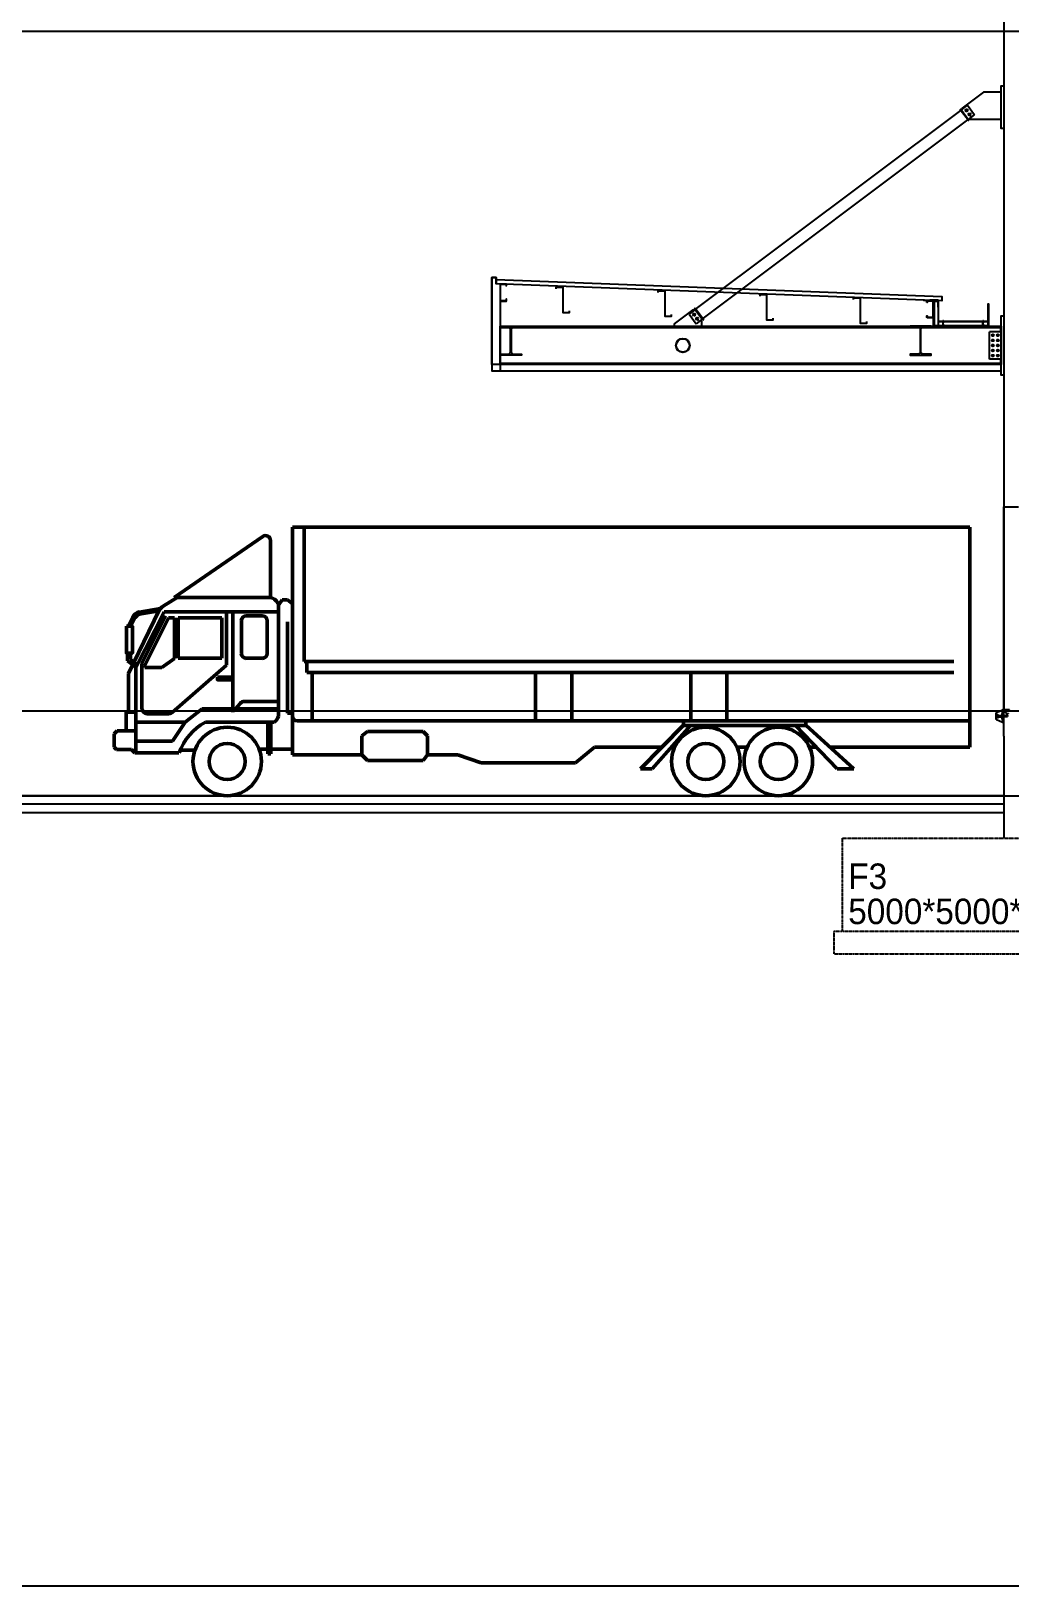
# Model space of a CAD drawing. Extents: x 152195838 to 323921156, y 365159662 to 730681027.
# Drawn here: x 160584453 to 160595979, y 365183762 to 365202063 of the extents above; entities that cross this region are included whole.
import ezdxf
from ezdxf.enums import TextEntityAlignment as Align

# ---------------------------------------------------------------- set-up
doc = ezdxf.new("R2010")
doc.units = 0
doc.header["$MEASUREMENT"] = 0
for name, pattern in [('CEN', [63, 60, -1, 1, -1]), ('HIDDENX2', [0.75, 0.5, -0.25]), ('main-sec$0$CONTIN', [0])]:
    doc.linetypes.add(name, pattern=pattern)
doc.layers.get('0').update_dxf_attribs({"linetype": 'CONTINUOUS'})
for name, color, linetype in [('4A.TEC CEN', 1, 'CEN'), ('4A.TEC LAND', 53, 'CONTINUOUS'), ('4A.TEC 벽체 1', 2, 'CONTINUOUS'), ('4A.TEC 벽체 3', 4, 'CONTINUOUS'), ('ELE', 4, 'CONTINUOUS'), ('HAT', 5, 'CONTINUOUS'), ('main-sec$0$5', 5, 'CONTINUOUS'), ('main-sec$0$6', 6, 'CONTINUOUS'), ('main-sec$0$7', 3, 'CONTINUOUS'), ('main-sec$0$BOLT', 8, 'CONTINUOUS'), ('main-sec$0$COR', 4, 'CONTINUOUS'), ('main-sec$0$EMBEDDED', 4, 'CONTINUOUS'), ('main-sec$0$FIN', 6, 'CONTINUOUS'), ('main-sec$0$INSUL', 8, 'CONTINUOUS'), ('main-sec$0$MAIN', 1, 'CONTINUOUS'), ('main-sec$0$MAIN B', 2, 'CONTINUOUS'), ('main-sec$0$MAIN G', 2, 'CONTINUOUS'), ('main-sec$0$PNL', 7, 'CONTINUOUS'), ('main-sec$0$PR', 6, 'CONTINUOUS'), ('main-sec$0$TPOSHEET', 7, 'CONTINUOUS'), ('main-sec$0$WEB_PL', 1, 'CONTINUOUS'), ('main-sec$0$~FLASHING', 4, 'CONTINUOUS'), ('OHD', 4, 'CONTINUOUS'), ('㈜SE&C 벽체 1', 2, 'CONTINUOUS'), ('㈜SE&C 벽체 4', 7, 'CONTINUOUS')]:
    doc.layers.add(name, color=color, linetype=linetype)
doc.layers.add('8ETC', color=8, linetype='CONTINUOUS', lineweight=0)
doc.layers.add('DEFPOINT', color=135, linetype='CONTINUOUS', plot=False)
doc.styles.add('돋움', font='')
doc.styles.get('돋움').set_extended_font_data('돋움')

# ---------------------------------------------------------------- blocks, each defined once
blk = doc.blocks.new('zw$44AB')
at = {"layer": 'DEFPOINT'}
for points in [[(194981, 0), (0, 0), (0, -66825), (194981, -66825)], [(11458, -66825), (194981, -66825), (194981, -4637), (11458, -4637)], [(14258, -66825), (194981, -66825), (194981, -7437), (14258, -7437)], [(17458, -66825), (194981, -66825), (194981, -10637), (17458, -10637)], [(21458, -66825), (194981, -66825), (194981, -14637), (21458, -14637)]]:
    blk.add_lwpolyline(points, close=True, dxfattribs=at)
blk = doc.blocks.new('A$C63F46924')
at = {"layer": '8ETC', "color": 8, "lineweight": 50}
for p, q in [((2098, 3162), (10076, 3162)), ((2098, 3162), (2098, 939)), ((2237, 3162), (2237, 1581)), ((10076, 3162), (10076, 572)), ((707, 2333), (1749, 3051)), ((1841, 3003), (1841, 2333)), ((300, 2162), (546, 2205)), ((575, 2230), (742, 2333)), ((707, 2333), (1841, 2333)), ((1979, 2306), (1935, 2243)), ((1935, 1021), (1935, 2243)), ((1979, 2306), (2042, 2306)), ((2042, 2306), (2098, 2258)), ((215, 2099), (163, 1994)), ((169, 1438), (531, 2182)), ((232, 2076), (192, 1994)), ((589, 2166), (256, 1510)), ((317, 2139), (529, 2176)), ((327, 1557), (605, 2118)), ((638, 2094), (361, 1531)), ((589, 2166), (1935, 2166)), ((638, 2094), (712, 2094)), ((712, 1614), (712, 2094)), ((753, 2094), (1268, 2094)), ((753, 1617), (753, 2094)), ((1268, 1617), (1268, 2094)), ((1323, 1536), (1323, 2166)), ((1399, 2165), (1399, 1021)), ((1498, 2058), (1498, 1675)), ((1556, 2117), (1743, 2117)), ((1801, 2058), (1801, 1675)), ((2040, 2048), (2040, 973)), ((157, 1679), (157, 1589)), ((192, 1679), (192, 1605)), ((157, 1589), (256, 1511)), ((192, 1605), (272, 1542)), ((256, 1510), (256, 503)), ((327, 1557), (327, 1024)), ((361, 1531), (361, 1508)), ((361, 1508), (560, 1508)), ((560, 1508), (712, 1614)), ((682, 979), (1323, 1536)), ((752, 1617), (1268, 1617)), ((1556, 1617), (1743, 1617)), ((2237, 1581), (9889, 1581)), ((2267, 1581), (2267, 1449)), ((169, 1438), (169, 983)), ((2267, 1449), (9889, 1449)), ((2330, 1449), (2330, 880)), ((4962, 1449), (4962, 880)), ((5388, 1449), (5388, 880)), ((6790, 1449), (6790, 880)), ((7216, 1449), (7216, 880)), ((1531, 1110), (1935, 1110)), ((141, 983), (256, 983)), ((141, 763), (141, 983)), ((386, 965), (644, 965)), ((837, 867), (1036, 1021)), ((1036, 1021), (1935, 1021)), ((1399, 986), (1399, 983)), ((1487, 1089), (1429, 1021)), ((1935, 1021), (1935, 937)), ((2040, 973), (2098, 973)), ((2098, 973), (2098, 481)), ((0, 729), (34, 763)), ((34, 763), (256, 763)), ((256, 867), (837, 867)), ((685, 641), (837, 867)), ((1074, 867), (1884, 867)), ((1810, 867), (1810, 494)), ((1846, 867), (1846, 494)), ((2157, 880), (10076, 880)), ((2984, 757), (2918, 705)), ((2984, 757), (3640, 757)), ((3640, 757), (3690, 705)), ((6196, 315), (6705, 829)), ((6337, 315), (6785, 828)), ((6705, 880), (6705, 828)), ((6705, 828), (8144, 828)), ((8512, 315), (8021, 828)), ((8144, 880), (8144, 828)), ((8708, 315), (8144, 829)), ((0, 729), (0, 572)), ((0, 572), (28, 545)), ((256, 641), (685, 641)), ((2918, 705), (2918, 481)), ((3690, 705), (3690, 481)), ((5434, 386), (5657, 572)), ((5657, 572), (6450, 572)), ((6561, 572), (6601, 572)), ((7333, 572), (7455, 572)), ((8188, 572), (8266, 572)), ((8427, 572), (10076, 572)), ((28, 545), (203, 545)), ((203, 545), (245, 503)), ((245, 503), (763, 503)), ((776, 537), (951, 537)), ((1708, 546), (1810, 546)), ((1810, 494), (1846, 494)), ((1846, 546), (2098, 546)), ((2098, 481), (2918, 481)), ((2984, 413), (2918, 481)), ((2984, 413), (3640, 413)), ((3640, 413), (3690, 481)), ((3690, 481), (4047, 481)), ((4047, 481), (4322, 386)), ((4322, 386), (5434, 386)), ((6196, 315), (6337, 315)), ((8708, 315), (8512, 315))]:
    blk.add_line(p, q, dxfattribs=at)
for points in [[(144, 1994), (215, 1994), (215, 1679), (144, 1679)], [(1216, 1395), (1380, 1395), (1380, 1365), (1216, 1365)]]:
    blk.add_lwpolyline(points, close=True, dxfattribs=at)
for centre, radius in [((1331, 403), 403), ((6967, 403), 403), ((7821, 403), 403), ((1331, 403), 213), ((6967, 403), 213), ((7821, 403), 213)]:
    blk.add_circle(centre, radius, dxfattribs=at)
for centre, radius, start, end in [((1782, 3003), 58.7, 0, 124.5534), ((637, 2130), 117, 121.6386, 154.0055), ((1817, 2214), 121, 13.798, 78.7774), ((320, 2047), 117, 99.8078, 153.6451), ((337, 2024), 117, 99.8078, 153.6451), ((1556, 2058), 58.7, 90, 180), ((1743, 2058), 58.7, 0, 90), ((1556, 1675), 58.7, 180, 270), ((1743, 1675), 58.7, 270, 0), ((1531, 1051), 58.7, 90, 139.6431), ((386, 1024), 58.7, 180, 270), ((644, 1024), 58.7, 270, 310.9903), ((1835, 956), 102, 298.3994, 349.3074), ((2157, 939), 58.7, 180, 270), ((1403, 271), 680, 118.8823, 160.089)]:
    blk.add_arc(centre, radius, start, end, dxfattribs=at)
blk = doc.blocks.new('main-sec$0$A$C51EC2C76')
at = {"layer": 'main-sec$0$6'}
for p, q in [((33, 56), (25, 56)), ((25, 56), (33, 56)), ((25, 55), (25, 56)), ((25, 56), (25, 56)), ((25, 54), (25, 55)), ((33, 54), (25, 54)), ((27, 56), (27, 54)), ((32, 50), (27, 45)), ((32, 47), (27, 41)), ((32, 43), (27, 38)), ((32, 40), (27, 34)), ((32, 36), (27, 31)), ((32, 33), (27, 28)), ((32, 30), (27, 24)), ((32, 26), (27, 21)), ((32, 23), (27, 18)), ((32, 20), (27, 14)), ((32, 17), (27, 11)), ((32, 13), (27, 8)), ((32, 9), (27, 4)), ((29, 1), (29, 53)), ((29, 1), (29, 0)), ((29, 0), (30, 1)), ((30, 1), (30, 53)), ((31, 56), (31, 54)), ((33, 56), (33, 54)), ((33, 56), (33, 56))]:
    blk.add_line(p, q, dxfattribs=at)
at = {"layer": 'main-sec$0$6', "const_width": 0.71}
for points in [[(0, 54), (2, 53), (5, 53), (5, 53), (5, 54), (6, 54), (6, 54), (7, 55), (8, 55), (8, 55), (9, 55), (10, 54), (10, 54), (10, 54), (11, 53), (11, 53), (13, 53), (15, 53), (16, 53), (16, 53), (17, 54), (17, 55), (18, 56), (19, 56), (20, 56), (20, 56), (21, 56), (22, 55), (23, 55), (23, 54), (23, 54), (24, 53), (24, 53), (26, 53), (28, 53), (29, 53)], [(58, 54), (56, 53), (54, 53), (53, 53), (53, 54), (53, 54), (52, 54), (52, 55), (51, 55), (50, 55), (49, 55), (49, 54), (48, 54), (48, 54), (48, 53), (47, 53), (45, 53), (44, 53), (42, 53), (42, 53), (42, 54), (41, 55), (40, 56), (40, 56), (39, 56), (38, 56), (37, 56), (36, 55), (36, 55), (35, 54), (35, 54), (35, 53), (34, 53), (33, 53), (31, 53), (29, 53)]]:
    blk.add_lwpolyline(points, dxfattribs=at)
blk = doc.blocks.new('rwe')
at = {"layer": 'main-sec$0$5'}
for points in [[(8534462, -367782), (8539710, -367980), (8539710, -368030), (8534460, -367832), (8534460, -367757), (8534410, -367757), (8534410, -368857), (8540410, -368857)], [(8534510, -367835), (8534510, -368782), (8534410, -368782), (8534410, -367758), (8534460, -367758), (8534460, -367833)], [(8534510, -367932), (8534510, -368857)]]:
    blk.add_lwpolyline(points, dxfattribs=at)
at = {"layer": 'main-sec$0$7', "color": 8}
for points in [[(8540410, -365577), (8540200, -365577), (8539950, -365764), (8539956, -365772)], [(8540040, -365884), (8540045, -365892), (8540410, -365892)], [(8536563, -368332), (8536563, -368304), (8536783, -368139), (8536789, -368147)], [(8536873, -368259), (8536878, -368267), (8536878, -368332)]]:
    blk.add_lwpolyline(points, dxfattribs=at)
at = {"layer": 'main-sec$0$BOLT', "color": 1}
for p, q in [((8540019, -365775), (8539980, -365804)), ((8539985, -365770), (8540014, -365809)), ((8540055, -365823), (8540016, -365852)), ((8540021, -365818), (8540050, -365857)), ((8536774, -368209), (8536812, -368180)), ((8536778, -368175), (8536807, -368214)), ((8536814, -368223), (8536843, -368262)), ((8536810, -368257), (8536848, -368228))]:
    blk.add_line(p, q, dxfattribs=at)
at = {"layer": 'main-sec$0$BOLT', "color": 8, "linetype": 'Continuous'}
for p, q in [((8540327, -368437), (8540292, -368437)), ((8540327, -368497), (8540292, -368497)), ((8540327, -368557), (8540292, -368557)), ((8540310, -368454), (8540310, -368419)), ((8540310, -368514), (8540310, -368479)), ((8540310, -368574), (8540310, -368539)), ((8540387, -368437), (8540352, -368437)), ((8540387, -368497), (8540352, -368497)), ((8540387, -368557), (8540352, -368557)), ((8540370, -368454), (8540370, -368419)), ((8540370, -368514), (8540370, -368479)), ((8540370, -368574), (8540370, -368539)), ((8540327, -368617), (8540292, -368617)), ((8540327, -368677), (8540292, -368677)), ((8540310, -368634), (8540310, -368599)), ((8540310, -368694), (8540310, -368659)), ((8540387, -368617), (8540352, -368617)), ((8540387, -368677), (8540352, -368677)), ((8540370, -368634), (8540370, -368599)), ((8540370, -368694), (8540370, -368659))]:
    blk.add_line(p, q, dxfattribs=at)
at = {"layer": 'main-sec$0$BOLT', "color": 0}
for centre in [(8540000, -365789), (8540036, -365837), (8536793, -368194), (8536829, -368242)]:
    blk.add_circle(centre, 12, dxfattribs=at)
at = {"layer": 'main-sec$0$BOLT', "color": 8, "linetype": 'Continuous'}
for centre in [(8540310, -368437), (8540310, -368497), (8540310, -368557), (8540370, -368437), (8540370, -368497), (8540370, -368557), (8540310, -368617), (8540310, -368677), (8540370, -368617), (8540370, -368677)]:
    blk.add_circle(centre, 11, dxfattribs=at)
at = {"layer": 'main-sec$0$COR'}
for points in [[(8539610, -368030), (8539498, -368028), (8539498, -368023), (8539615, -368025)], [(8539569, -368023), (8539569, -368024), (8539665, -368026), (8539665, -368106), (8539666, -368106), (8539666, -368025), (8539569, -368023)], [(8539615, -368025), (8539615, -368327), (8540255, -368327), (8540255, -368069), (8540260, -368069), (8540260, -368332), (8539610, -368332), (8539610, -368030)]]:
    blk.add_lwpolyline(points, dxfattribs=at)
at = {"layer": 'main-sec$0$EMBEDDED', "color": 8}
for points in [[(8540440, -366002), (8540410, -366002), (8540410, -365502), (8540440, -365502)], [(8540440, -368907), (8540410, -368907), (8540410, -368207), (8540440, -368207)]]:
    blk.add_lwpolyline(points, close=True, dxfattribs=at)
at = {"layer": 'main-sec$0$FIN'}
for p, q in [((8539618, -368034), (8539665, -368034)), ((8540260, -368279), (8540203, -368282))]:
    blk.add_line(p, q, dxfattribs=at)
at = {"layer": 'main-sec$0$INSUL'}
for p, q in [((8540041, -368271), (8540203, -368271)), ((8540041, -368272), (8540203, -368272)), ((8540176, -368271), (8540176, -368272))]:
    blk.add_line(p, q, dxfattribs=at)
at = {"layer": 'main-sec$0$INSUL', "const_width": 0.5}
for points in [[(8539775, -368269), (8539777, -368272)], [(8539778, -368269), (8539780, -368272)], [(8539781, -368269), (8539783, -368272)], [(8539784, -368269), (8539786, -368272)], [(8539787, -368269), (8539789, -368272)], [(8539790, -368269), (8539792, -368272)], [(8539793, -368269), (8539796, -368272)], [(8539796, -368269), (8539799, -368272)], [(8539799, -368269), (8539802, -368272)], [(8539802, -368269), (8539805, -368272)]]:
    blk.add_lwpolyline(points, dxfattribs=at)
at = {"layer": 'main-sec$0$MAIN', "color": 8, "linetype": 'Continuous'}
for p, q in [((8540410, -368332), (8540410, -368397)), ((8540410, -368717), (8540410, -368782))]:
    blk.add_line(p, q, dxfattribs=at)
at = {"layer": 'main-sec$0$MAIN', "color": 8, "linetype": 'main-sec$0$CONTIN'}
blk.add_line((8540410, -368397), (8540410, -368717), dxfattribs=at)
at = {"layer": 'main-sec$0$MAIN B'}
for p, q in [((8536805, -368135), (8539932, -365790)), ((8539940, -365784), (8540012, -365730)), ((8540012, -365730), (8540096, -365842)), ((8540024, -365896), (8540096, -365842)), ((8536889, -368247), (8540016, -365902)), ((8536805, -368135), (8536733, -368189)), ((8536733, -368189), (8536817, -368301)), ((8536889, -368247), (8536817, -368301))]:
    blk.add_line(p, q, dxfattribs=at)
for points in [[(8540029, -365904), (8540022, -365910), (8539926, -365782), (8539934, -365776)], [(8536895, -368255), (8536902, -368250), (8536806, -368122), (8536799, -368127)]]:
    blk.add_lwpolyline(points, close=True, dxfattribs=at)
at = {"layer": 'main-sec$0$MAIN B', "color": 6}
for points in [[(8534760, -368332), (8534760, -368346), (8534659, -368346, 0.414214), (8534639, -368366), (8534639, -368638, 0.414214), (8534659, -368658), (8534760, -368658), (8534760, -368672), (8534510, -368672), (8534510, -368658), (8534610, -368658, 0.414214), (8534630, -368638), (8534630, -368366, 0.414214), (8534610, -368346), (8534510, -368346), (8534510, -368332)], [(8539335, -368332), (8539335, -368346), (8539435, -368346, -0.414214), (8539455, -368366), (8539455, -368638, -0.414214), (8539435, -368658), (8539335, -368658), (8539335, -368672), (8539585, -368672), (8539585, -368658), (8539484, -368658, -0.414214), (8539464, -368638), (8539464, -368366, -0.414214), (8539484, -368346), (8539585, -368346), (8539585, -368332)]]:
    blk.add_lwpolyline(points, format="xyb", close=True, dxfattribs=at)
for radius in [82.5, 78]:
    blk.add_circle((8536660, -368557), radius, dxfattribs=at)
at = {"layer": 'main-sec$0$MAIN G'}
for p, q in [((8540400, -368332), (8540400, -368397)), ((8540400, -368717), (8540400, -368782))]:
    blk.add_line(p, q, dxfattribs=at)
for points in [[(8540400, -368782), (8534510, -368782), (8534510, -368332), (8540400, -368332)], [(8540400, -368768), (8534510, -368768), (8534510, -368346), (8540400, -368346)]]:
    blk.add_lwpolyline(points, dxfattribs=at)
at = {"layer": 'main-sec$0$MAIN G', "color": 8}
for points in [[(8540410, -368332), (8540410, -368332), (8540410, -368782), (8540410, -368782)], [(8540410, -368346), (8540410, -368346), (8540410, -368768), (8540410, -368768)]]:
    blk.add_lwpolyline(points, dxfattribs=at)
at = {"layer": 'main-sec$0$PNL'}
for p, q in [((8539618, -368034), (8539618, -368327)), ((8539619, -368034), (8539619, -368327)), ((8539667, -368086), (8539667, -368327)), ((8539668, -368086), (8539668, -368327)), ((8540255, -368326), (8539618, -368326)), ((8540255, -368327), (8539618, -368327)), ((8540255, -368277), (8539668, -368277)), ((8540255, -368278), (8539668, -368278)), ((8539668, -368332), (8540260, -368332))]:
    blk.add_line(p, q, dxfattribs=at)
at = {"layer": 'main-sec$0$PR'}
for points in [[(8534585, -367854), (8534585, -367837, 0.414214), (8534581, -367834), (8534513, -367834, 0.414214), (8534510, -367837), (8534510, -368031, 0.414214), (8534513, -368034), (8534581, -368034, 0.414214), (8534585, -368031), (8534585, -368014), (8534581, -368014), (8534581, -368031), (8534513, -368031), (8534513, -367837), (8534581, -367837), (8534581, -367854)], [(8539534, -368050), (8539534, -368033, -0.414214), (8539538, -368030), (8539606, -368030, -0.414214), (8539609, -368033), (8539609, -368227, -0.414214), (8539606, -368230), (8539538, -368230, -0.414214), (8539534, -368227), (8539534, -368210), (8539538, -368210), (8539538, -368227), (8539606, -368227), (8539606, -368033), (8539538, -368033), (8539538, -368050)]]:
    blk.add_lwpolyline(points, format="xyb", close=True, dxfattribs=at)
for points in [[(8535169, -367891), (8535169, -367871), (8535247, -367871), (8535247, -368171), (8535325, -368171), (8535325, -368151)], [(8536369, -367934), (8536369, -367914), (8536447, -367914), (8536447, -368214), (8536525, -368214), (8536525, -368194)], [(8537569, -367977), (8537569, -367957), (8537647, -367957), (8537647, -368257), (8537725, -368257), (8537725, -368237)], [(8538669, -368016), (8538669, -367996), (8538747, -367996), (8538747, -368296), (8538825, -368296), (8538825, -368276)]]:
    blk.add_lwpolyline(points, dxfattribs=at)
at = {"layer": 'main-sec$0$TPOSHEET', "const_width": 1.5}
for points in [[(8539508, -368020), (8539667, -368023)], [(8539667, -368023), (8539667, -368265), (8539748, -368265), (8539766, -368268), (8539805, -368268)], [(8540252, -368070), (8540252, -368265), (8540171, -368265), (8540153, -368268), (8540114, -368268)], [(8540251, -368273), (8539667, -368273)], [(8539667, -368273), (8540202, -368273)]]:
    blk.add_lwpolyline(points, dxfattribs=at)
at = {"layer": 'main-sec$0$WEB_PL', "color": 8, "linetype": 'Continuous'}
for p, q in [((8540410, -368397), (8540270, -368397)), ((8540270, -368717), (8540270, -368397)), ((8540410, -368717), (8540270, -368717))]:
    blk.add_line(p, q, dxfattribs=at)
at = {"layer": 'main-sec$0$~FLASHING'}
for points in [[(8539714, -368327), (8539714, -368328), (8539615, -368328, -0.414214), (8539614, -368327), (8539614, -368135), (8539615, -368135), (8539615, -368327)], [(8540156, -368327), (8540156, -368328), (8540255, -368328, 0.414214), (8540256, -368327), (8540256, -368228), (8540255, -368228), (8540255, -368327)]]:
    blk.add_lwpolyline(points, format="xyb", close=True, dxfattribs=at)
at = {"layer": 'main-sec$0$TPOSHEET'}
blk.add_blockref('main-sec$0$A$C51EC2C76', (8539695, -368324), dxfattribs=at)
at = {"layer": 'main-sec$0$TPOSHEET', "xscale": -1}
blk.add_blockref('main-sec$0$A$C51EC2C76', (8540224, -368324), dxfattribs=at)
blk = doc.blocks.new('zw$B50')
at = {"layer": 'ELE', "color": 8}
for p, q in [((-87, -20), (-14, 11)), ((-87, -20), (-14, 11)), ((69, 11), (-11, 11)), ((-11, 11), (-11, -139)), ((-4, 1), (31, -34)), ((-1, 4), (33, -30)), ((0, 0), (69, 0)), ((0, -139), (0, 0)), ((69, 0), (69, 11)), ((-100, -63), (1, -63)), ((-100, -63), (1, -63)), ((-92, -27), (-92, -98)), ((-92, -27), (-92, -98)), ((-91, -47), (-61, -47)), ((-91, -47), (-61, -47)), ((-91, -57), (-91, -69)), ((-91, -57), (44, -57)), ((-91, -57), (-91, -69)), ((-91, -57), (44, -57)), ((-91, -69), (44, -69)), ((-91, -69), (44, -69)), ((-91, -80), (-61, -80)), ((-91, -80), (-61, -80)), ((-87, -105), (-14, -136)), ((-87, -105), (-14, -136)), ((-83, -49), (-83, -78)), ((-69, -49), (-83, -49)), ((-83, -49), (-83, -78)), ((-69, -49), (-83, -49)), ((-83, -78), (-69, -78)), ((-83, -78), (-69, -78)), ((-69, -49), (-69, -78)), ((-69, -49), (-69, -78)), ((-61, -47), (-61, -80)), ((-61, -47), (-61, -80)), ((-61, -56), (-11, -56)), ((-61, -56), (-11, -56)), ((-61, -70), (-11, -70)), ((-61, -70), (-11, -70)), ((-11, -139), (0, -139)), ((31, -34), (34, -52)), ((33, -30), (52, -33)), ((33, -30), (52, -33)), ((38, -52), (34, -52)), ((38, -52), (34, -52)), ((35, -34), (38, -52)), ((51, -37), (35, -34)), ((44, -57), (44, -69)), ((44, -57), (44, -69)), ((52, -33), (51, -37)), ((52, -33), (51, -37))]:
    blk.add_line(p, q, dxfattribs=at)
for centre, radius, start, end in [((186, -63), 209, 160.1603, 178.5258), ((186, -63), 209, 160.1603, 178.5258), ((-14, 9), 2.49, 0, 110.7723), ((-14, 9), 2.49, 0, 110.7723), ((-84, -27), 7.47, 110.7723, 180), ((-84, -27), 7.47, 110.7723, 180), ((-84, -98), 7.47, 180, 249.574), ((-84, -98), 7.47, 180, 249.574), ((186, -63), 209, 181.8085, 199.8397), ((186, -63), 209, 181.8085, 199.8397), ((-14, -134), 2.49, 249.574, 0), ((-14, -134), 2.49, 249.574, 0)]:
    blk.add_arc(centre, radius, start, end, dxfattribs=at)
blk = doc.blocks.new('as7w')
at = {"layer": '4A.TEC 벽체 3'}
blk.add_line((160244702, 365196463), (160244877, 365196463), dxfattribs=at)
at = {"layer": 'OHD', "color": 253}
blk.add_line((160244702, 365194063), (160244702, 365196463), dxfattribs=at)
blk = doc.blocks.new('zw$37E4')
at = {"layer": '㈜SE&C 벽체 4', "linetype": 'HIDDENX2', "flags": 128}
for points in [[(5100, 1360), (5100, 260), (100, 260), (100, 1360), (5100, 1360)], [(100, 260), (0, 260), (0, 0), (5200, 0), (5200, 260), (5100, 260)]]:
    blk.add_lwpolyline(points, dxfattribs=at)
at = {"layer": 'DEFPOINT', "linetype": 'ByBlock', "style": '돋움'}
for s, p in [('F3', (168, 912)), ('5000*5000*1100', (168, 498))]:
    blk.add_text(s, height=300, dxfattribs=at).set_placement(p, align=Align.MIDDLE_LEFT)

msp = doc.modelspace()

# ---------------------------------------------------------------- linework, layer by layer
at = {"layer": '4A.TEC CEN', "color": 8, "ltscale": 500}
for p, q in [((160545434.12, 365202063.33), (160776798.99, 365202063.33)), ((160545434.12, 365194063.33), (160776798.99, 365194063.33)), ((160545434.12, 365193063.33), (160596506.94, 365193063.33))]:
    msp.add_line(p, q, dxfattribs=at)
at = {"layer": '4A.TEC LAND', "linetype": 'Continuous'}
for points in [[(160595906.94, 365193063.33), (160561648.58, 365193063.33)], [(160595906.94, 365192963.33), (160561648.58, 365192963.33)], [(160595906.94, 365192863.33), (160561648.58, 365192863.33)]]:
    msp.add_lwpolyline(points, dxfattribs=at)
at = {"layer": '4A.TEC 벽체 1'}
msp.add_lwpolyline([(160595906.94, 365193763.33), (160595906.94, 365194063.33), (160596106.94, 365194063.33), (160596106.94, 365193763.33)], dxfattribs=at)
at = {"layer": '4A.TEC 벽체 3'}
msp.add_lwpolyline([(160596056.94, 365222563.33), (160595906.94, 365222563.33), (160595906.94, 365194063.33)], dxfattribs=at)
at = {"layer": '㈜SE&C 벽체 1'}
msp.add_line((160595906.94, 365193763.33), (160595906.94, 365192563.33), dxfattribs=at)

# ---------------------------------------------------------------- block references
for name, p in [('rwe', (152055467.44, 365566920.24)), ('as7w', (351204.55, 0))]:
    msp.add_blockref(name, p)
at = {"lineweight": 0}
msp.add_blockref('zw$B50', (160595906.94, 365194063.33), dxfattribs=at)
at = {"layer": 'DEFPOINT', "xscale": 1.333333333333333, "yscale": 1.333333333333333, "zscale": 1.333333333333333}
msp.add_blockref('zw$44AB', (160516824.08, 365272861.87), dxfattribs=at)
at = {"layer": 'ELE'}
msp.add_blockref('zw$37E4', (160593906.94, 365191203.33), dxfattribs=at)
at = {"layer": 'HAT'}
msp.add_blockref('A$C63F46924', (160585431.16, 365193063.33), dxfattribs=at)

doc.saveas('drawing.dxf')
